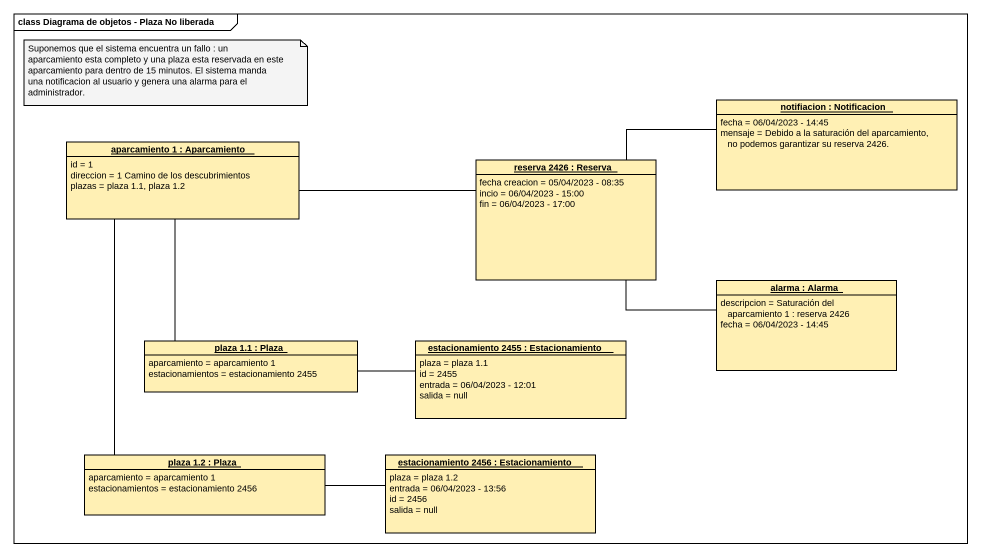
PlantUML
@startuml
mainframe class Diagrama de objetos - Plaza No liberada
hide circle
hide empty members
object "notifiacion : Notificacion" as notifiacion #FFF0B4 {
  fecha = 06/04/2023 - 14:45
  mensaje = Debido a la saturación del aparcamiento, no podemos garantizar su reserva 2426.
}
object "aparcamiento 1 : Aparcamiento" as aparcamiento_1 #FFF0B4 {
  id = 1
  direccion = 1 Camino de los descubrimientos
  plazas = plaza 1.1, plaza 1.2
}
object "reserva 2426 : Reserva" as reserva_2426 #FFF0B4 {
  fecha creacion = 05/04/2023 - 08:35
  incio = 06/04/2023 - 15:00
  fin = 06/04/2023 - 17:00
}
object "alarma : Alarma" as alarma #FFF0B4 {
  descripcion = Saturación del aparcamiento 1 : reserva 2426
  fecha = 06/04/2023 - 14:45
}
object "plaza 1.1 : Plaza" as plaza_1_1 #FFF0B4 {
  aparcamiento = aparcamiento 1
  estacionamientos = estacionamiento 2455
}
object "estacionamiento 2455 : Estacionamiento" as estacionamiento_2455 #FFF0B4 {
  plaza = plaza 1.1
  id = 2455
  entrada = 06/04/2023 - 12:01
  salida = null
}
object "plaza 1.2 : Plaza" as plaza_1_2 #FFF0B4 {
  aparcamiento = aparcamiento 1
  estacionamientos = estacionamiento 2456
}
object "estacionamiento 2456 : Estacionamiento" as estacionamiento_2456 #FFF0B4 {
  plaza = plaza 1.2
  entrada = 06/04/2023 - 13:56
  id = 2456
  salida = null
}
notifiacion -left- reserva_2426
aparcamiento_1 -right- reserva_2426
aparcamiento_1 -- plaza_1_1
aparcamiento_1 -- plaza_1_2
alarma -left- reserva_2426
plaza_1_1 -right- estacionamiento_2455
plaza_1_2 -right- estacionamiento_2456
note as N1
  Suponemos que el sistema encuentra un fallo : un aparcamiento esta completo y una plaza esta reservada en este aparcamiento para dentro de 15 minutos. El sistema manda una notificacion al usuario y genera una alarma para el administrador.
end note
@enduml
